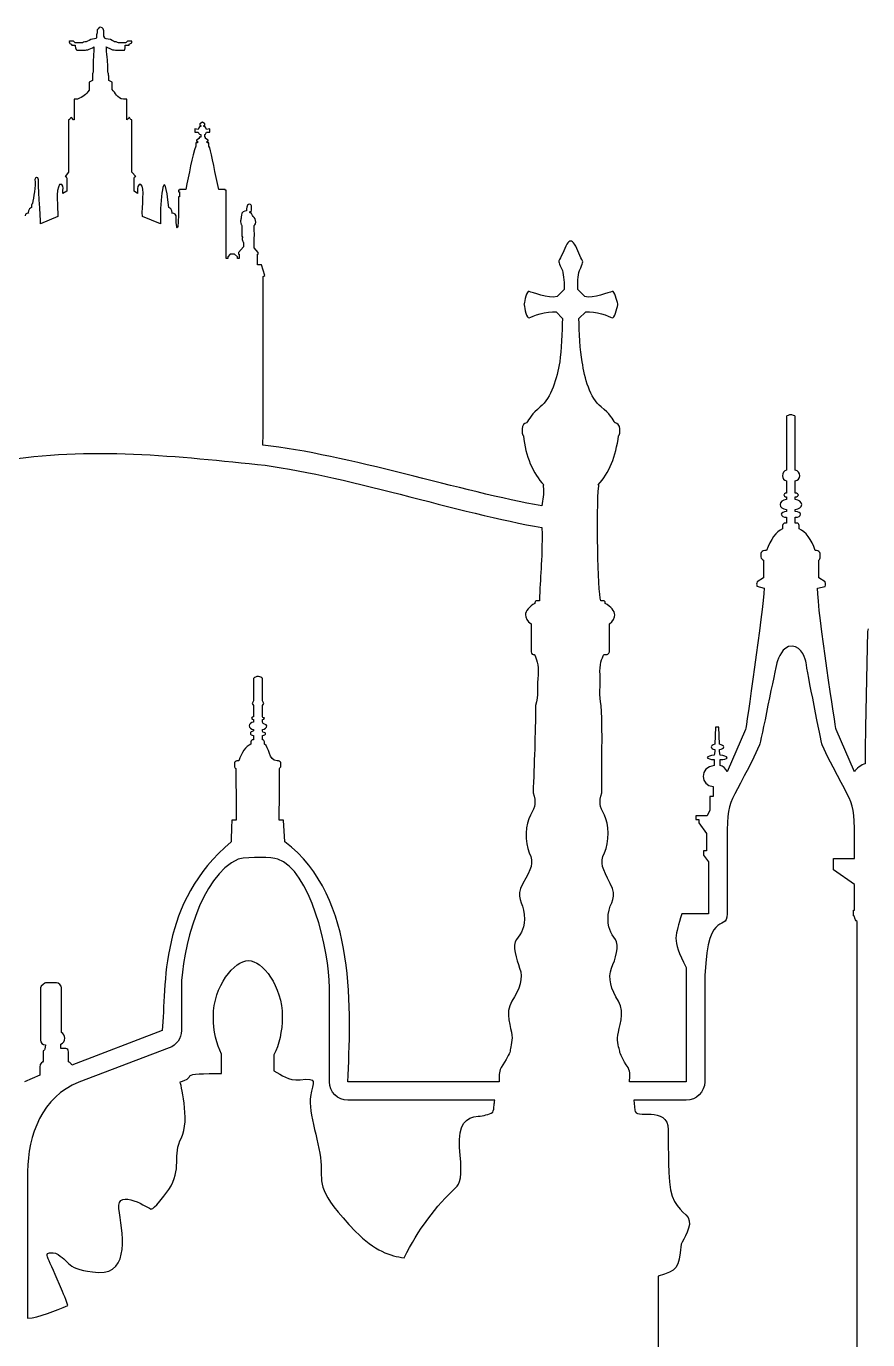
# Model space of a CAD drawing. Extents: x -1462 to 1445, y -1837 to 1335.
# Drawn here: x -108.8 to 67.3, y -1663 to -1387.9 of the extents above; entities that cross this region are included whole.
import ezdxf

# ---------------------------------------------------------------- set-up
doc = ezdxf.new("R2010")
doc.units = 0
doc.layers.add('Calque_1', color=7, linetype='CONTINUOUS')

msp = doc.modelspace()

# ---------------------------------------------------------------- linework, layer by layer
at = {"layer": 'Calque_1', "color": 1}
for p, q in [((-99.40581, -1390.983864), (-99.749316, -1390.983864)), ((-98.8904, -1390.983864), (-99.40581, -1390.983864)), ((-99.062163, -1391.842845), (-98.546752, -1391.842845)), ((-98.031494, -1391.327391), (-98.374858, -1391.327391)), ((-97.000541, -1391.327391), (-98.031494, -1391.327391)), ((-94.080014, -1389.953064), (-94.080014, -1390.296591)), ((-92.533945, -1389.953064), (-92.533945, -1389.2659)), ((-92.362192, -1390.296591), (-92.533945, -1389.953064)), ((-88.410854, -1391.327391), (-89.441665, -1391.327391)), ((-88.067207, -1391.327391), (-88.410854, -1391.327391)), ((-88.067207, -1391.842845), (-87.551807, -1391.842845)), ((-87.03668, -1390.983864), (-87.551807, -1390.983864)), ((-86.692891, -1390.983864), (-87.03668, -1390.983864)), ((-86.692891, -1391.155682), (-86.692891, -1390.983864)), ((-98.203247, -1392.873645), (-96.657178, -1392.873645)), ((-92.018687, -1392.186373), (-90.987734, -1392.701718)), ((-89.785171, -1392.873645), (-88.239102, -1392.873645)), ((-94.76732, -1395.794118), (-94.76732, -1397.512082)), ((-91.675029, -1397.512082), (-91.675029, -1395.794118)), ((-94.939072, -1399.229936), (-95.626367, -1399.573463)), ((-95.626367, -1399.573463), (-95.626367, -1401.291536)), ((-94.939072, -1398.371063), (-94.939072, -1399.229936)), ((-91.503134, -1399.229936), (-91.503134, -1398.371063)), ((-90.816123, -1399.573463), (-91.503134, -1399.229936)), ((-90.816123, -1401.119718), (-90.816123, -1399.573463)), ((-98.031494, -1403.181318), (-98.718647, -1403.181318)), ((-98.718647, -1403.181318), (-98.718647, -1407.476118)), ((-87.723702, -1403.181318), (-88.410854, -1403.181318)), ((-87.723702, -1407.476118), (-87.723702, -1403.181318)), ((-99.92121, -1407.476118), (-99.92121, -1407.647827)), ((-99.92121, -1407.647827), (-99.92121, -1418.470954)), ((-98.8904, -1407.476118), (-99.321167, -1406.978227)), ((-98.718647, -1407.476118), (-98.8904, -1407.476118)), ((-87.723702, -1407.476118), (-87.723702, -1407.476118)), ((-86.692891, -1407.647827), (-86.692891, -1407.476118)), ((-86.692891, -1407.476118), (-86.692891, -1407.476118)), ((-86.692891, -1418.470954), (-86.692891, -1407.647827)), ((-86.692891, -1407.647827), (-86.692891, -1407.647827)), ((-71.918502, -1407.991572), (-72.434044, -1408.335209)), ((-72.434044, -1408.335209), (-72.434044, -1408.678845)), ((-71.403102, -1408.335209), (-71.918502, -1407.991572)), ((-71.918502, -1407.991572), (-71.918502, -1407.991572)), ((-71.403102, -1408.678845), (-71.403102, -1408.335209)), ((-72.777418, -1409.537609), (-73.464571, -1409.366009)), ((-73.464571, -1409.366009), (-73.464571, -1410.053172)), ((-73.464571, -1410.053172), (-72.777418, -1410.053172)), ((-72.262007, -1411.083863), (-72.605654, -1411.083863)), ((-72.605654, -1411.083863), (-72.605654, -1411.4275)), ((-72.434044, -1408.678845), (-72.262007, -1408.678845)), ((-72.262007, -1408.678845), (-72.262007, -1408.850554)), ((-72.262007, -1410.568409), (-72.262007, -1411.083863)), ((-71.574854, -1408.850554), (-71.574854, -1408.678845)), ((-71.574854, -1408.678845), (-71.403102, -1408.678845)), ((-71.403102, -1411.083863), (-71.403102, -1410.568409)), ((-71.23148, -1411.083863), (-71.403102, -1411.083863)), ((-71.23148, -1411.4275), (-71.23148, -1411.083863)), ((-70.372291, -1409.366009), (-71.059585, -1409.537609)), ((-71.059585, -1410.053172), (-70.372291, -1410.053172)), ((-70.372291, -1410.053172), (-70.372291, -1409.366009)), ((-72.949454, -1412.286372), (-73.29296, -1412.286372)), ((-73.29296, -1412.286372), (-73.29296, -1412.973645)), ((-72.605654, -1411.4275), (-73.121065, -1411.770918)), ((-73.121065, -1411.770918), (-73.121065, -1411.942845)), ((-73.121065, -1411.942845), (-72.949454, -1411.942845)), ((-72.949454, -1411.942845), (-72.949454, -1412.286372)), ((-70.715796, -1411.770918), (-71.23148, -1411.4275)), ((-70.887691, -1412.286372), (-70.887691, -1411.942845)), ((-70.887691, -1411.942845), (-70.715796, -1411.942845)), ((-70.544185, -1412.286372), (-70.887691, -1412.286372)), ((-70.715796, -1411.942845), (-70.715796, -1411.770918)), ((-70.544185, -1412.973645), (-70.544185, -1412.286372)), ((-70.372291, -1413.317172), (-70.544185, -1412.973645)), ((-99.92121, -1418.470954), (-100.608232, -1419.329936)), ((-100.608232, -1419.329936), (-100.608232, -1419.329936)), ((-85.834116, -1419.329936), (-86.692891, -1418.470954)), ((-85.834116, -1419.329936), (-85.834116, -1419.329936)), ((-101.295527, -1421.048118), (-101.811069, -1421.048118)), ((-100.264716, -1419.673681), (-100.264716, -1422.422445)), ((-86.177491, -1422.422445), (-86.177491, -1419.673681)), ((-84.803174, -1421.048118), (-85.146822, -1421.048118)), ((-75.354287, -1422.07859), (-76.728887, -1422.07859)), ((-76.728887, -1422.07859), (-76.728887, -1422.250518)), ((-67.108116, -1422.07859), (-68.482574, -1422.07859)), ((-67.108116, -1422.250518), (-67.108116, -1422.07859)), ((-100.264716, -1422.422445), (-101.123916, -1422.93779)), ((-85.490327, -1422.93779), (-86.177491, -1422.422445)), ((-76.728887, -1422.250518), (-76.900498, -1422.250518)), ((-76.900498, -1422.250518), (-76.900498, -1422.250518)), ((-76.900498, -1422.250518), (-76.900498, -1422.250518)), ((-76.900498, -1422.250518), (-76.900498, -1422.594045)), ((-76.900498, -1422.594045), (-76.900498, -1422.594045)), ((-76.900498, -1422.594045), (-76.728887, -1422.594045)), ((-76.728887, -1423.624845), (-76.900498, -1423.624845)), ((-76.728887, -1422.594045), (-76.728887, -1423.624845)), ((-66.936505, -1422.250518), (-67.108116, -1422.250518)), ((-66.936505, -1422.594045), (-66.936505, -1422.250518)), ((-66.936505, -1422.250518), (-66.936505, -1422.250518)), ((-66.936505, -1422.250518), (-66.936505, -1422.250518)), ((-66.936505, -1423.624845), (-66.936505, -1422.594045)), ((-66.936505, -1422.594045), (-66.936505, -1422.594045)), ((-66.936505, -1422.594045), (-66.936505, -1422.594045)), ((-66.936505, -1436.509463), (-66.936505, -1423.624845)), ((-66.936505, -1423.624845), (-66.936505, -1423.624845)), ((-80.680083, -1427.576336), (-80.680083, -1429.294081)), ((-62.64152, -1426.030081), (-62.64152, -1426.373499)), ((-62.64152, -1426.373499), (-62.64152, -1426.545318)), ((-61.954498, -1425.17099), (-61.954498, -1425.17099)), ((-61.954498, -1426.888954), (-61.954498, -1426.717136)), ((-61.954498, -1426.717136), (-61.782604, -1426.888954)), ((-61.610709, -1426.373499), (-61.610709, -1425.686445)), ((-102.154443, -1427.747827), (-105.762123, -1429.294081)), ((-80.680083, -1429.294081), (-84.459385, -1427.747827)), ((-63.67232, -1429.637608), (-63.67232, -1430.668408)), ((-61.095309, -1430.496699), (-61.095309, -1429.637608)), ((-63.67232, -1430.668408), (-63.67232, -1431.871027)), ((-63.67232, -1431.871027), (-63.500425, -1432.042736)), ((-61.095309, -1434.276045), (-61.095309, -1432.214663)), ((-66.077447, -1435.650481), (-66.592847, -1436.165827)), ((-65.218531, -1435.650481), (-66.077447, -1435.650481)), ((-64.531378, -1436.165827), (-65.218531, -1435.650481)), ((-63.328673, -1434.104336), (-64.359484, -1435.306954)), ((-64.359484, -1435.306954), (-64.359484, -1435.650481)), ((-64.359484, -1435.650481), (-64.187589, -1435.650481)), ((-64.187589, -1435.650481), (-64.187589, -1436.509463)), ((-63.328673, -1433.245463), (-63.328673, -1434.104336)), ((-60.236535, -1435.306954), (-61.095309, -1434.276045)), ((-60.408145, -1437.88379), (-60.408145, -1435.650481)), ((-60.408145, -1435.650481), (-60.236535, -1435.650481)), ((-60.236535, -1435.650481), (-60.236535, -1435.306954)), ((-66.592847, -1436.509463), (-66.936505, -1436.509463)), ((-66.592847, -1436.165827), (-66.592847, -1436.509463)), ((-64.531378, -1436.509463), (-64.531378, -1436.165827)), ((-64.187589, -1436.509463), (-64.531378, -1436.509463)), ((-59.549371, -1437.88379), (-60.408145, -1437.88379)), ((-58.862076, -1440.117208), (-59.549371, -1437.88379)), ((-59.205724, -1440.288808), (-58.862076, -1440.117208)), ((-59.205724, -1441.148008), (-59.205724, -1440.288808)), ((-59.205724, -1473.273535), (-59.205724, -1441.148008)), ((-59.205724, -1441.148008), (-59.205724, -1441.148008)), ((3.842014, -1443.053172), (2.372777, -1444.522299)), ((8.115868, -1444.522299), (6.64685, -1443.053172)), ((15.060923, -1446.125063), (15.060923, -1445.991536)), ((15.060923, -1446.258481), (15.060923, -1446.125063)), ((2.105723, -1447.727717), (3.441323, -1449.063208)), ((6.913795, -1449.063208), (8.383032, -1447.727717)), ((-4.03795, -1470.966917), (-4.03795, -1470.966917)), ((-4.03795, -1470.966917), (-4.03795, -1470.966917)), ((14.526704, -1470.966917), (14.393177, -1470.966917)), ((50.330733, -1469.631317), (50.330733, -1480.850226)), ((51.206308, -1469.24339), (51.206308, -1469.24339)), ((52.190231, -1480.850226), (52.190231, -1469.631317)), ((-59.233215, -1475.621717), (-59.205724, -1473.273535)), ((-4.972968, -1472.16899), (-4.972968, -1472.836735)), ((15.461614, -1472.836735), (15.461614, -1472.16899)), ((-0.565477, -1484.189171), (-0.565477, -1484.189171)), ((11.054232, -1484.189171), (11.054232, -1484.189171)), ((50.330733, -1483.120735), (50.330733, -1485.658408)), ((52.190231, -1485.658408), (52.190231, -1483.120735)), ((50.330733, -1486.45979), (50.330733, -1486.993899)), ((52.190231, -1486.993899), (52.190231, -1486.45979)), ((50.330733, -1489.13088), (50.330733, -1489.531571)), ((50.330733, -1490.733644), (50.330733, -1491.935717)), ((52.190231, -1489.531571), (52.190231, -1489.13088)), ((52.190231, -1491.935717), (52.190231, -1490.733644)), ((-0.832532, -1492.870299), (-0.832532, -1492.870299)), ((49.529351, -1492.469935), (49.529351, -1493.13768)), ((50.330733, -1491.935717), (50.06346, -1491.935717)), ((52.591031, -1491.935717), (52.190231, -1491.935717)), ((52.591031, -1491.935717), (52.591031, -1491.935717)), ((52.991831, -1493.13768), (52.991831, -1492.469935)), ((44.988333, -1498.346444), (44.988333, -1499.014189)), ((46.190406, -1497.678699), (45.789824, -1497.678699)), ((56.59794, -1497.678699), (56.330777, -1497.678699)), ((56.59794, -1497.678699), (56.59794, -1497.678699)), ((57.399104, -1499.014189), (57.399104, -1498.346444)), ((45.522551, -1499.682044), (45.522551, -1503.42168)), ((57.132158, -1503.42168), (57.132158, -1499.682044)), ((45.522551, -1503.42168), (44.18706, -1504.223062)), ((58.467649, -1504.223062), (57.132158, -1503.42168)), ((44.129144, -1505.157862), (45.656188, -1505.558662)), ((56.864886, -1505.558662), (58.430449, -1505.196153)), ((-2.301659, -1508.630226), (-2.301659, -1508.763753)), ((-1.366859, -1508.229644), (-1.900968, -1508.229644)), ((11.989032, -1508.229862), (11.454923, -1508.229862)), ((12.389832, -1508.763971), (12.389832, -1508.630444)), ((-3.103041, -1513.037826), (-3.103041, -1518.647171)), ((13.324741, -1518.647389), (13.324741, -1513.037935)), ((67.282631, -1514.640589), (66.881831, -1534.674371)), ((67.416158, -1514.10648), (67.282631, -1514.640589)), ((-2.702459, -1519.448553), (-2.435295, -1519.448553)), ((12.122668, -1519.448771), (12.790523, -1519.448771)), ((-61.201149, -1524.52368), (-61.201149, -1529.198334)), ((-59.341651, -1529.198334), (-59.341651, -1524.52368)), ((-61.201149, -1530.133244), (-61.201149, -1532.53728)), ((-59.341651, -1532.53728), (-59.341651, -1530.133244)), ((-61.201149, -1533.071498), (-61.201149, -1533.605716)), ((-59.341651, -1533.605716), (-59.341651, -1533.071498)), ((35.505715, -1534.674371), (35.37197, -1538.28048)), ((36.173461, -1534.674371), (35.505715, -1534.674371)), ((36.306988, -1538.28048), (36.173461, -1534.674371)), ((-61.201149, -1537.345462), (-61.334785, -1537.345462)), ((-61.201149, -1535.20848), (-61.201149, -1535.475534)), ((-61.201149, -1536.410443), (-61.201149, -1537.345462)), ((-59.341651, -1535.475534), (-59.341651, -1535.20848)), ((-59.341651, -1537.345462), (-59.341651, -1536.410443)), ((-59.208015, -1537.345462), (-59.341651, -1537.345462)), ((-59.208015, -1537.345462), (-59.208015, -1537.345462)), ((41.783024, -1535.208698), (37.909751, -1544.023462)), ((64.61154, -1544.023462), (60.738049, -1535.208698)), ((-61.735476, -1537.746153), (-61.735476, -1538.280262)), ((-58.94096, -1538.280262), (-58.94096, -1537.746153)), ((35.37197, -1539.749607), (35.238551, -1540.550989)), ((35.37197, -1539.348916), (35.37197, -1539.749607)), ((36.306988, -1539.749607), (36.306988, -1539.348916)), ((36.440515, -1540.550989), (36.306988, -1539.749607)), ((-65.208058, -1542.287062), (-65.208058, -1542.82128)), ((-64.273149, -1541.752843), (-64.67384, -1541.752843)), ((-56.002706, -1541.752843), (-56.26976, -1541.752843)), ((-56.002706, -1541.752843), (-56.002706, -1541.752843)), ((-55.468378, -1542.82128), (-55.468378, -1542.287062)), ((35.238551, -1541.485789), (35.238551, -1542.687862)), ((36.440515, -1542.687862), (36.440515, -1541.485789)), ((34.971279, -1547.095352), (34.971279, -1549.232334)), ((34.971279, -1549.232334), (34.303642, -1549.232334)), ((34.303642, -1549.232334), (34.303642, -1552.037061)), ((-64.807367, -1554.173825), (-65.742276, -1554.173825)), ((-54.934269, -1554.173825), (-55.869069, -1554.173825)), ((-54.666996, -1558.714734), (-54.934269, -1554.173825)), ((33.769315, -1553.239134), (31.365279, -1553.239134)), ((31.365279, -1553.239134), (31.365279, -1554.040407)), ((31.365279, -1554.040407), (32.033024, -1554.040407)), ((32.033024, -1554.040407), (32.033024, -1554.708261)), ((34.303642, -1552.037061), (33.769315, -1553.239134)), ((32.033024, -1554.708261), (33.635897, -1556.97877)), ((33.635897, -1556.97877), (33.635897, -1560.58488)), ((33.635897, -1560.58488), (32.968042, -1560.58488)), ((32.968042, -1560.58488), (32.968042, -1561.51968)), ((32.968042, -1561.51968), (34.036479, -1562.855389)), ((60.20394, -1562.988589), (60.20394, -1562.187207)), ((60.20394, -1562.187207), (64.61154, -1562.187207)), ((34.036479, -1562.855389), (34.036479, -1573.807025)), ((37.909751, -1562.85517), (37.909751, -1573.806916)), ((60.20394, -1563.78997), (60.20394, -1562.988589)), ((60.20394, -1564.591461), (60.20394, -1563.78997)), ((64.61154, -1567.663134), (60.20394, -1564.591461)), ((64.61154, -1573.005643), (64.61154, -1567.663134)), ((64.344267, -1574.207607), (64.344267, -1573.005643)), ((64.344267, -1573.005643), (64.61154, -1573.005643)), ((34.036479, -1573.807025), (28.427133, -1573.807025)), ((64.61154, -1574.341134), (64.344267, -1574.207607)), ((65.145649, -1772.675713), (65.145649, -1575.40957)), ((-62.269913, -1583.556916), (-62.269913, -1583.556916)), ((29.361933, -1585.026043), (29.361933, -1608.932988)), ((-105.799956, -1589.299679), (-105.799956, -1600.251534)), ((-102.471112, -1588.231243), (-104.731301, -1588.231243)), ((-104.731301, -1588.231243), (-104.731301, -1588.231243)), ((-101.402458, -1598.64877), (-101.402458, -1589.299679)), ((-76.293549, -1589.299897), (-76.293549, -1598.248297)), ((-45.307804, -1608.932988), (-45.307804, -1589.299897)), ((33.235206, -1589.833897), (33.235206, -1608.93277)), ((-80.300349, -1598.248079), (-99.265585, -1605.460297)), ((-105.265738, -1602.655461), (-105.265738, -1604.659024)), ((-104.731301, -1601.186443), (-104.864938, -1602.121352)), ((-104.731301, -1601.186443), (-104.731301, -1601.186443)), ((-101.536094, -1601.987824), (-101.536094, -1601.052915)), ((-100.467658, -1601.987824), (-101.536094, -1601.987824)), ((-100.467658, -1601.987824), (-100.467658, -1601.987824)), ((-99.93344, -1604.792552), (-99.93344, -1602.655461)), ((-78.831222, -1601.854406), (-97.796567, -1609.066624)), ((-67.879367, -1607.196806), (-67.879367, -1603.190006)), ((-56.927513, -1603.323534), (-56.927513, -1606.662479)), ((-105.933374, -1605.860988), (-105.933374, -1607.597279)), ((-105.933374, -1607.597279), (-109.14417, -1608.93277)), ((-76.560713, -1608.932988), (-76.560713, -1608.932988)), ((-69.08144, -1607.196806), (-67.879367, -1607.196806)), ((-9.781041, -1608.93277), (-41.434531, -1608.93277)), ((29.361933, -1608.932988), (17.464959, -1608.932988)), ((-10.716059, -1612.806152), (-41.43464, -1612.806152)), ((-10.716059, -1612.806152), (-10.716059, -1612.806152)), ((29.361933, -1612.805933), (18.399977, -1612.805933)), ((18.399977, -1612.805933), (18.629832, -1614.870479)), ((-108.481367, -1627.764915), (-108.481367, -1658.483387)), ((23.475213, -1649.668187), (23.475213, -1739.419568))]:
    msp.add_line(p, q, dxfattribs=at)
for points in [[(-93.736509, -1388.406918), (-94.080014, -1388.750554), (-93.90812, -1388.922264), (-93.90812, -1389.2659)], [(-92.705698, -1388.406918), (-92.877592, -1388.063391), (-93.564756, -1387.891464), (-93.736509, -1388.406918)], [(-92.533945, -1389.2659), (-92.533945, -1388.922264), (-92.533945, -1388.750554), (-92.705698, -1388.406918)], [(-99.749316, -1390.983864), (-99.92121, -1390.983864), (-99.92121, -1391.155682), (-99.749316, -1391.155682)], [(-99.749316, -1391.155682), (-99.749316, -1391.155682), (-99.92121, -1391.155682), (-99.749316, -1391.327391)], [(-99.749316, -1391.327391), (-99.749316, -1391.499318), (-99.577563, -1391.499318), (-99.40581, -1391.670918)], [(-99.40581, -1391.670918), (-99.234058, -1391.842845), (-99.234058, -1391.842845), (-99.062163, -1391.842845)], [(-98.374858, -1391.327391), (-98.546752, -1391.499318), (-98.718647, -1391.155682), (-98.8904, -1390.983864)], [(-98.546752, -1391.842845), (-98.546752, -1392.014554), (-98.374858, -1392.873645), (-98.203247, -1392.873645)], [(-96.485283, -1391.155682), (-96.828789, -1391.155682), (-96.828789, -1391.327391), (-97.000541, -1391.327391)], [(-95.282578, -1390.640227), (-95.797978, -1390.983864), (-96.141636, -1391.155682), (-96.485283, -1391.155682)], [(-94.080014, -1390.296591), (-94.080014, -1390.640227), (-94.76732, -1390.468409), (-95.282578, -1390.640227)], [(-93.90812, -1389.2659), (-94.080014, -1389.609645), (-94.080014, -1389.781245), (-94.080014, -1389.953064)], [(-91.159487, -1390.640227), (-91.846792, -1390.468409), (-92.362192, -1390.640227), (-92.362192, -1390.296591)], [(-90.12896, -1391.155682), (-90.300581, -1391.155682), (-90.644087, -1390.983864), (-91.159487, -1390.640227)], [(-89.441665, -1391.327391), (-89.785171, -1391.327391), (-89.785171, -1391.155682), (-90.12896, -1391.155682)], [(-88.239102, -1392.873645), (-88.067207, -1392.873645), (-88.067207, -1392.014554), (-88.067207, -1391.842845)], [(-87.551807, -1390.983864), (-87.723702, -1391.155682), (-88.067207, -1391.499318), (-88.067207, -1391.327391)], [(-87.551807, -1391.842845), (-87.208291, -1391.842845), (-87.208291, -1391.842845), (-87.208291, -1391.670918)], [(-87.208291, -1391.670918), (-87.03668, -1391.499318), (-86.864643, -1391.499318), (-86.692891, -1391.327391)], [(-86.692891, -1391.327391), (-86.52128, -1391.155682), (-86.864643, -1391.155682), (-86.692891, -1391.155682)], [(-96.657178, -1392.873645), (-96.31353, -1392.873645), (-95.969872, -1392.873645), (-95.626367, -1392.701718)], [(-95.626367, -1392.701718), (-95.111109, -1392.530118), (-94.595556, -1392.186373), (-94.595556, -1392.186373)], [(-94.595556, -1392.186373), (-94.595556, -1392.186373), (-94.76732, -1395.106845), (-94.76732, -1395.794118)], [(-91.675029, -1395.794118), (-91.846792, -1395.106845), (-92.018687, -1392.186373), (-92.018687, -1392.186373)], [(-90.987734, -1392.701718), (-90.644043, -1392.873536), (-90.12896, -1392.873645), (-89.785171, -1392.873645)], [(-94.76732, -1397.512082), (-94.939072, -1397.684009), (-94.939072, -1398.027427), (-94.939072, -1398.371063)], [(-91.503134, -1398.371063), (-91.503134, -1398.027427), (-91.675029, -1397.684009), (-91.675029, -1397.512082)], [(-95.626367, -1401.291536), (-96.256138, -1402.312954), (-96.860218, -1402.595718), (-98.031494, -1403.181318)], [(-88.410854, -1403.181318), (-89.822818, -1402.954518), (-90.096658, -1401.852809), (-90.816123, -1401.119718)], [(-99.321167, -1406.978227), (-99.603101, -1407.263718), (-99.65601, -1407.371827), (-99.92121, -1407.476118)], [(-87.208291, -1406.960882), (-87.415083, -1407.270372), (-87.449087, -1407.338881), (-87.723702, -1407.476118)], [(-86.692891, -1407.476118), (-87.0026, -1407.374009), (-87.071043, -1407.235572), (-87.208291, -1406.960882)], [(-72.262007, -1408.850554), (-72.605654, -1409.022154), (-72.777418, -1409.194081), (-72.777418, -1409.537609)], [(-72.777418, -1410.053172), (-72.777418, -1410.224881), (-72.605654, -1410.568409), (-72.262007, -1410.568409)], [(-71.059585, -1409.537609), (-71.059585, -1409.194081), (-71.23148, -1409.022154), (-71.574854, -1408.850554)], [(-71.403102, -1410.568409), (-71.23148, -1410.568409), (-71.059585, -1410.224881), (-71.059585, -1410.053172)], [(-73.29296, -1412.973645), (-73.95068, -1414.923754), (-74.802374, -1419.003318), (-75.354287, -1422.07859)], [(-68.482574, -1422.07859), (-69.195811, -1418.916154), (-69.954156, -1414.723027), (-70.372291, -1413.317172)], [(-78.96212, -1425.858154), (-79.909203, -1416.087318), (-80.678611, -1423.837681), (-80.680083, -1427.576336)], [(-106.239418, -1420.029536), (-106.287505, -1419.290227), (-106.998309, -1419.450372), (-106.964829, -1420.016881)], [(-100.608232, -1419.329936), (-100.366454, -1419.333209), (-100.375225, -1419.452772), (-100.264716, -1419.673681)], [(-86.177491, -1419.673681), (-86.113247, -1419.367463), (-86.008803, -1419.421027), (-85.834116, -1419.329936)], [(-106.964829, -1420.016881), (-106.768421, -1421.330881), (-107.265003, -1423.845427), (-107.480229, -1424.998845)], [(-105.762123, -1429.294081), (-105.801167, -1428.178299), (-106.300236, -1420.090409), (-106.239418, -1420.029536)], [(-101.811069, -1421.048118), (-102.622901, -1422.166409), (-102.154443, -1425.896881), (-102.154443, -1427.747827)], [(-101.123916, -1422.93779), (-101.105556, -1422.035172), (-100.900912, -1421.442699), (-101.295527, -1421.048118)], [(-85.146822, -1421.048118), (-85.697294, -1421.536409), (-85.490327, -1422.091354), (-85.490327, -1422.93779)], [(-84.459385, -1427.747827), (-84.674065, -1425.65819), (-83.811472, -1421.543172), (-84.803174, -1421.048118)], [(-76.900498, -1423.624845), (-76.78484, -1430.572518), (-77.329345, -1432.048954), (-77.415909, -1427.576336)], [(-108.339145, -1427.060445), (-108.339145, -1427.060445), (-109.026439, -1427.060445), (-109.026439, -1427.576009)], [(-107.651981, -1425.857936), (-108.511039, -1426.029863), (-108.339145, -1427.060445), (-108.339145, -1427.060445)], [(-107.480229, -1424.998845), (-107.756174, -1425.207536), (-107.651981, -1425.540918), (-107.651981, -1425.857936)], [(-78.274814, -1427.060772), (-78.274814, -1427.060772), (-78.103062, -1426.030081), (-78.96212, -1425.858154)], [(-77.415909, -1427.576336), (-77.587803, -1427.060772), (-78.274814, -1427.060772), (-78.274814, -1427.060772)], [(-63.67232, -1427.060772), (-63.844356, -1427.576336), (-63.67232, -1428.091572), (-63.844356, -1428.263281)], [(-62.64152, -1426.545318), (-62.64152, -1426.545318), (-63.328673, -1426.545318), (-63.67232, -1427.060772)], [(-62.469767, -1425.342809), (-62.64152, -1425.686445), (-62.64152, -1425.858154), (-62.64152, -1426.030081)], [(-61.954498, -1425.17099), (-62.298004, -1425.17099), (-62.298004, -1425.17099), (-62.469767, -1425.342809)], [(-61.610709, -1425.686445), (-61.610709, -1425.514518), (-61.782604, -1425.17099), (-61.954498, -1425.17099)], [(-61.782604, -1427.060772), (-61.954498, -1427.060772), (-61.954498, -1426.888954), (-61.954498, -1426.888954)], [(-61.782604, -1426.888954), (-61.782604, -1426.888954), (-61.610709, -1426.545318), (-61.610709, -1426.373499)], [(-61.267062, -1427.747827), (-61.439098, -1427.404409), (-61.610709, -1427.060772), (-61.782604, -1427.060772)], [(-63.844356, -1428.263281), (-63.844356, -1428.435099), (-64.015695, -1428.778736), (-63.844356, -1429.122263)], [(-63.844356, -1429.122263), (-63.67232, -1429.294081), (-63.844356, -1429.465899), (-63.67232, -1429.637608)], [(-60.751935, -1428.950663), (-60.751935, -1428.435099), (-60.923556, -1427.919645), (-61.267062, -1427.747827)], [(-61.095309, -1429.637608), (-61.095309, -1429.637608), (-60.751935, -1429.465899), (-60.751935, -1428.950663)], [(-63.500425, -1432.042736), (-63.500425, -1432.042736), (-63.67232, -1432.55819), (-63.500425, -1432.730008)], [(-63.500425, -1432.730008), (-63.500425, -1433.073536), (-63.328673, -1432.901718), (-63.328673, -1433.245463)], [(-61.095309, -1432.214663), (-60.923556, -1431.52739), (-61.095309, -1430.840336), (-61.095309, -1430.496699)], [(4.776923, -1433.036227), (4.242705, -1433.436918), (3.708377, -1435.173318), (3.040741, -1436.375281)], [(5.177614, -1432.902699), (5.044086, -1432.902699), (4.91045, -1432.902699), (4.776923, -1433.036227)], [(5.578305, -1433.036227), (5.444777, -1432.902699), (5.311141, -1432.902699), (5.177614, -1432.902699)], [(7.314595, -1436.375281), (6.780377, -1435.173318), (6.112414, -1433.436918), (5.578305, -1433.036227)], [(3.040741, -1436.375281), (2.372777, -1437.443717), (2.773468, -1437.31019), (3.441323, -1439.046372)], [(7.047323, -1439.046372), (7.715286, -1437.31019), (7.982341, -1437.443717), (7.314595, -1436.375281)], [(3.441323, -1439.046372), (3.708377, -1440.114917), (3.842014, -1441.851099), (3.842014, -1443.053172)], [(6.64685, -1443.053172), (6.64685, -1441.851099), (6.64685, -1440.114917), (7.047323, -1439.046372)], [(-3.503732, -1443.453863), (-4.03795, -1443.186808), (-4.43875, -1445.457208), (-4.572168, -1445.991536)], [(2.372777, -1444.522299), (0.503068, -1444.923099), (-2.969514, -1443.58739), (-3.503732, -1443.453863)], [(13.858959, -1443.453863), (13.324741, -1443.58739), (9.85205, -1444.923099), (8.115868, -1444.522299)], [(15.060923, -1445.991536), (14.793868, -1445.457208), (14.393177, -1443.186808), (13.858959, -1443.453863)], [(-4.572168, -1445.991536), (-4.572168, -1446.125063), (-4.705804, -1446.125063), (-4.572168, -1446.125063)], [(-4.572168, -1446.125063), (-4.705804, -1446.258481), (-4.572168, -1446.258481), (-4.572168, -1446.258481)], [(-4.572168, -1446.258481), (-4.43875, -1446.926336), (-4.03795, -1449.196845), (-3.503732, -1448.92979)], [(13.858959, -1448.92979), (14.393177, -1449.196845), (14.793868, -1446.926336), (15.060923, -1446.258481)], [(-3.503732, -1448.92979), (-2.969514, -1448.662517), (0.235905, -1447.460554), (2.105723, -1447.727717)], [(3.441323, -1449.063208), (3.441323, -1451.868045), (3.174159, -1455.874845), (2.907105, -1458.145244)], [(7.58165, -1458.145244), (7.180959, -1455.874845), (6.913795, -1451.868045), (6.913795, -1449.063208)], [(8.383032, -1447.727717), (10.252741, -1447.460554), (13.324741, -1448.662517), (13.858959, -1448.92979)], [(2.907105, -1458.145244), (2.23925, -1461.617826), (1.170923, -1465.758044), (-1.233223, -1467.627972)], [(11.58845, -1467.627972), (9.184414, -1465.758044), (8.115868, -1461.617826), (7.58165, -1458.145244)], [(-1.233223, -1467.627972), (-2.835986, -1468.963572), (-3.637259, -1470.299172), (-4.03795, -1470.966917)], [(14.393177, -1470.966917), (14.126014, -1470.299172), (13.324741, -1468.963572), (11.58845, -1467.627972)], [(-4.03795, -1470.966917), (-4.572168, -1470.966917), (-4.972968, -1471.501244), (-4.972968, -1472.16899)], [(15.461614, -1472.16899), (15.461614, -1471.501244), (14.927395, -1470.966917), (14.526704, -1470.966917)], [(51.206308, -1469.24339), (51.07278, -1469.24339), (50.330733, -1469.497681), (50.330733, -1469.631317)], [(52.190231, -1469.631317), (52.190231, -1469.497681), (51.47358, -1469.24339), (51.206308, -1469.24339)], [(-4.972968, -1472.836735), (-4.972968, -1473.237426), (-4.839441, -1473.504481), (-4.705804, -1473.638117)], [(-4.705804, -1473.638117), (-4.305113, -1477.912081), (-2.702459, -1481.651608), (-0.431841, -1483.922226)], [(10.920595, -1483.922226), (13.190995, -1481.518081), (14.660232, -1477.912081), (15.194668, -1473.638117)], [(15.194668, -1473.638117), (15.328195, -1473.504481), (15.461614, -1473.237426), (15.461614, -1472.836735)], [(-115.693476, -1479.247244), (-97.66293, -1475.774772), (-78.563949, -1477.778226), (-60.399985, -1479.647935)], [(-0.832532, -1488.329499), (-17.126786, -1485.524771), (-41.870415, -1477.491644), (-59.233215, -1475.621717)], [(-60.399985, -1479.647935), (-43.437986, -1481.517862), (-17.527368, -1490.06568), (-0.832532, -1492.870299)], [(50.330733, -1480.850226), (49.796515, -1480.983862), (49.529351, -1481.518081), (49.529351, -1482.052299)], [(49.529351, -1482.052299), (49.529351, -1482.586517), (49.796515, -1482.987208), (50.330733, -1483.120735)], [(53.125249, -1482.052299), (53.125249, -1481.518081), (52.724668, -1480.983862), (52.190231, -1480.850226)], [(52.190231, -1483.120735), (52.724668, -1482.987208), (53.125249, -1482.586517), (53.125249, -1482.052299)], [(-0.565477, -1484.189171), (-0.270343, -1485.944008), (-0.818514, -1487.014735), (-0.832532, -1488.329499)], [(-0.431841, -1483.922226), (-0.565477, -1484.055753), (-0.565477, -1484.055753), (-0.565477, -1484.189171)], [(11.454923, -1508.229862), (10.907581, -1506.252698), (10.520832, -1489.245862), (11.054232, -1484.189171)], [(11.054232, -1484.189171), (11.054232, -1484.055753), (11.054232, -1483.922226), (10.920595, -1483.922226)], [(50.330733, -1486.993899), (49.529351, -1487.127535), (48.995133, -1487.528335), (48.995133, -1488.062444)], [(48.995133, -1488.062444), (48.995133, -1488.596771), (49.529351, -1488.997353), (50.330733, -1489.13088)], [(50.330733, -1485.658408), (50.06346, -1485.658408), (49.796515, -1485.925462), (49.796515, -1486.059099)], [(49.796515, -1486.059099), (49.796515, -1486.192626), (50.06346, -1486.45979), (50.330733, -1486.45979)], [(52.858195, -1486.059099), (52.858195, -1485.925462), (52.591031, -1485.658408), (52.190231, -1485.658408)], [(52.190231, -1486.45979), (52.591031, -1486.45979), (52.858195, -1486.192626), (52.858195, -1486.059099)], [(53.52594, -1488.062444), (53.52594, -1487.528335), (52.991831, -1487.127535), (52.190231, -1486.993899)], [(52.190231, -1489.13088), (52.991831, -1488.997353), (53.52594, -1488.596771), (53.52594, -1488.062444)], [(50.330733, -1489.531571), (49.796515, -1489.531571), (49.262188, -1489.798735), (49.262188, -1490.065899)], [(49.262188, -1490.065899), (49.262188, -1490.46648), (49.796515, -1490.733644), (50.330733, -1490.733644)], [(53.258886, -1490.065899), (53.258886, -1489.798735), (52.858195, -1489.531571), (52.190231, -1489.531571)], [(52.190231, -1490.733644), (52.858195, -1490.733644), (53.258886, -1490.46648), (53.258886, -1490.065899)], [(-0.832532, -1492.870299), (-0.729463, -1500.450044), (-1.241503, -1503.138044), (-1.366859, -1508.229644)], [(49.529351, -1493.13768), (48.19386, -1493.672008), (46.991788, -1495.408189), (46.190406, -1497.678699)], [(50.06346, -1491.935717), (49.796515, -1491.935717), (49.529351, -1492.202771), (49.529351, -1492.469935)], [(52.991831, -1492.469935), (52.991831, -1492.202771), (52.724668, -1491.935717), (52.591031, -1491.935717)], [(56.330777, -1497.678699), (55.662922, -1495.408189), (54.327322, -1493.672008), (52.991831, -1493.13768)], [(45.789824, -1497.678699), (45.389024, -1497.678699), (44.988333, -1497.945753), (44.988333, -1498.346444)], [(44.988333, -1499.014189), (44.988333, -1499.414989), (45.255497, -1499.548517), (45.522551, -1499.682044)], [(57.399104, -1498.346444), (57.399104, -1497.945753), (56.998522, -1497.678699), (56.59794, -1497.678699)], [(57.132158, -1499.682044), (57.265686, -1499.548517), (57.399104, -1499.281353), (57.399104, -1499.014189)], [(44.18706, -1504.223062), (44.04786, -1504.708517), (44.129144, -1504.809862), (44.129144, -1505.157862)], [(58.430449, -1505.196153), (58.566835, -1504.781171), (58.467649, -1504.885026), (58.467649, -1504.223062)], [(45.656188, -1505.558662), (45.545209, -1510.247607), (41.783024, -1535.208698), (41.783024, -1535.208698)], [(60.738049, -1535.208698), (60.738049, -1535.208698), (56.864449, -1510.737098), (56.864886, -1505.558662)], [(-2.301659, -1508.763753), (-3.503732, -1509.431607), (-4.305113, -1510.366517), (-4.305113, -1511.167898)], [(-1.900968, -1508.229644), (-2.168132, -1508.229644), (-2.301659, -1508.363171), (-2.301659, -1508.630226)], [(12.389832, -1508.630444), (12.389832, -1508.363389), (12.256195, -1508.229862), (11.989032, -1508.229862)], [(14.393177, -1511.168117), (14.393177, -1510.366735), (13.591904, -1509.431826), (12.389832, -1508.763971)], [(-4.305113, -1511.167898), (-4.305113, -1511.702117), (-3.904532, -1512.503389), (-3.103041, -1513.037826)], [(13.324741, -1513.037935), (13.992595, -1512.503607), (14.393177, -1511.702335), (14.393177, -1511.168117)], [(51.527755, -1517.712262), (49.390664, -1517.712262), (48.728079, -1520.249935), (48.327279, -1521.184735)], [(54.460849, -1521.184735), (54.327322, -1520.650625), (53.664737, -1517.712262), (51.527755, -1517.712262)], [(-3.103041, -1518.647171), (-3.103041, -1519.047862), (-2.969404, -1519.448553), (-2.702459, -1519.448553)], [(-2.435295, -1519.448553), (-2.034604, -1520.249935), (-1.500386, -1521.585425), (-1.634023, -1523.722407)], [(11.321286, -1523.722625), (11.187759, -1521.585644), (11.721868, -1520.250153), (12.122668, -1519.448771)], [(12.790523, -1519.448771), (13.057577, -1519.448771), (13.324741, -1519.04808), (13.324741, -1518.647389)], [(48.327279, -1521.184735), (48.060333, -1522.253171), (44.854806, -1538.146734), (44.721279, -1538.413898)], [(57.800013, -1538.413898), (57.666377, -1537.879571), (54.594486, -1522.653971), (54.460849, -1521.184735)], [(-59.341651, -1524.52368), (-59.519611, -1524.009862), (-60.792647, -1523.880262), (-61.201149, -1524.52368)], [(-1.634023, -1523.722407), (-1.900968, -1525.85928), (-1.500386, -1528.263425), (-2.168132, -1530.133244)], [(11.58845, -1530.133462), (11.054232, -1528.263644), (11.454923, -1525.859498), (11.321286, -1523.722625)], [(-61.201149, -1529.198334), (-61.334785, -1529.331862), (-61.468422, -1529.465389), (-61.468422, -1529.732553)], [(-59.074378, -1529.732553), (-59.074378, -1529.465389), (-59.208015, -1529.331862), (-59.341651, -1529.198334)], [(-61.468422, -1529.732553), (-61.468422, -1529.86608), (-61.334785, -1529.999716), (-61.201149, -1530.133244)], [(-59.341651, -1530.133244), (-59.208015, -1529.999716), (-59.074378, -1529.86608), (-59.074378, -1529.732553)], [(-2.168132, -1530.133244), (-2.205768, -1536.05688), (-2.463004, -1542.45528), (-2.702459, -1548.430734)], [(11.721868, -1548.430952), (11.584512, -1542.840043), (11.908719, -1537.432625), (11.58845, -1530.133462)], [(-61.201149, -1533.605716), (-61.735476, -1533.739353), (-62.136276, -1534.006516), (-62.136276, -1534.407098)], [(-62.136276, -1534.407098), (-62.136276, -1534.807789), (-61.735476, -1535.074953), (-61.201149, -1535.20848)], [(-61.201149, -1532.53728), (-61.468422, -1532.53728), (-61.601949, -1532.670916), (-61.601949, -1532.804444)], [(-61.601949, -1532.804444), (-61.601949, -1532.937862), (-61.468422, -1533.071498), (-61.201149, -1533.071498)], [(-58.94096, -1532.804444), (-58.94096, -1532.670916), (-59.341651, -1532.804444), (-59.341651, -1532.53728)], [(-59.341651, -1533.071498), (-59.074378, -1533.071498), (-58.94096, -1532.937862), (-58.94096, -1532.804444)], [(-58.406633, -1534.407098), (-58.406633, -1534.006516), (-59.341651, -1534.156407), (-59.341651, -1533.605716)], [(-59.341651, -1535.20848), (-58.807433, -1535.074953), (-58.406633, -1534.807789), (-58.406633, -1534.407098)], [(66.881831, -1534.674371), (66.881831, -1534.674371), (66.801387, -1540.022443), (66.801387, -1542.381425)], [(-61.201149, -1535.475534), (-61.601949, -1535.609171), (-61.869113, -1535.742589), (-61.869113, -1536.009753)], [(-61.869113, -1536.009753), (-61.869113, -1536.143389), (-61.601949, -1536.410443), (-61.201149, -1536.410443)], [(-61.334785, -1537.345462), (-61.601949, -1537.345462), (-61.735476, -1537.47888), (-61.735476, -1537.746153)], [(-58.673796, -1536.009753), (-58.673796, -1535.742589), (-59.341651, -1535.897934), (-59.341651, -1535.475534)], [(-59.341651, -1536.410443), (-58.94096, -1536.410443), (-58.673796, -1536.143389), (-58.673796, -1536.009753)], [(-58.94096, -1537.746153), (-58.94096, -1537.47888), (-59.074378, -1537.345462), (-59.208015, -1537.345462)], [(-61.735476, -1538.280262), (-62.804022, -1538.680953), (-63.738931, -1540.016553), (-64.273149, -1541.752843)], [(-56.26976, -1541.752843), (-58.086342, -1541.752843), (-57.872415, -1538.680953), (-58.94096, -1538.280262)], [(35.37197, -1538.28048), (34.837861, -1538.414116), (34.570806, -1538.547643), (34.570806, -1538.814807)], [(34.570806, -1538.814807), (34.570806, -1539.081862), (34.837861, -1539.348916), (35.37197, -1539.348916)], [(37.242006, -1538.814807), (37.242006, -1538.547643), (36.841206, -1538.414116), (36.306988, -1538.28048)], [(36.306988, -1539.348916), (36.841206, -1539.348916), (37.242006, -1539.081862), (37.242006, -1538.814807)], [(44.721279, -1538.413898), (37.776115, -1553.372443), (37.909751, -1547.495934), (37.909751, -1562.85517)], [(64.61154, -1562.187207), (64.61154, -1547.629352), (64.744958, -1553.10528), (57.800013, -1538.413898)], [(-64.67384, -1541.752843), (-64.940895, -1541.752843), (-65.208058, -1542.019898), (-65.208058, -1542.287062)], [(-65.208058, -1542.82128), (-65.208058, -1543.088334), (-65.074531, -1543.221971), (-64.940895, -1543.355498)], [(-55.468378, -1542.287062), (-55.468378, -1542.019898), (-55.735433, -1541.752843), (-56.002706, -1541.752843)], [(-55.735433, -1543.355498), (-55.735433, -1543.166662), (-55.468378, -1543.088334), (-55.468378, -1542.82128)], [(35.238551, -1542.687862), (32.089195, -1543.005316), (32.355508, -1547.05608), (34.971279, -1547.095352)], [(35.238551, -1540.550989), (34.43717, -1540.684625), (33.769315, -1540.818152), (33.769315, -1541.085207)], [(33.769315, -1541.085207), (33.769315, -1541.218843), (34.43717, -1541.485789), (35.238551, -1541.485789)], [(37.909751, -1541.085207), (37.909751, -1540.818152), (37.242006, -1540.684625), (36.440515, -1540.550989)], [(36.440515, -1541.485789), (37.242006, -1541.485789), (37.909751, -1541.35248), (37.909751, -1541.085207)], [(37.909751, -1544.023462), (37.642588, -1543.355716), (37.10837, -1542.821498), (36.440515, -1542.687862)], [(66.801387, -1542.381425), (66.133315, -1542.515062), (64.878595, -1543.355716), (64.61154, -1544.023462)], [(-64.940895, -1543.355498), (-64.940895, -1543.355498), (-64.807367, -1548.829898), (-64.807367, -1554.173825)], [(-55.869069, -1554.173825), (-55.869069, -1554.173825), (-55.735433, -1547.873607), (-55.735433, -1543.355498)], [(-2.702459, -1548.430734), (-2.034604, -1550.434189), (-2.168132, -1551.235461), (-3.236677, -1553.10528)], [(12.256195, -1553.105498), (11.187759, -1551.23568), (11.054232, -1550.434407), (11.721868, -1548.430952)], [(-65.742276, -1554.173825), (-65.742276, -1554.173825), (-65.875913, -1557.190625), (-65.875913, -1558.714734)], [(-3.236677, -1553.10528), (-4.305113, -1554.84168), (-4.438641, -1558.84837), (-3.503732, -1560.985243)], [(12.256195, -1560.985461), (13.324741, -1558.848589), (13.190995, -1554.841898), (12.256195, -1553.105498)], [(-65.875913, -1558.714734), (-80.998291, -1571.283425), (-79.53416, -1588.777461), (-80.300349, -1598.248079)], [(-41.434531, -1608.93277), (-40.930586, -1594.579352), (-39.208509, -1570.329752), (-54.666996, -1558.714734)], [(-64.406895, -1562.321061), (-72.286749, -1565.660116), (-76.293549, -1581.420043), (-76.293549, -1589.299897)], [(-56.136233, -1562.321061), (-57.471942, -1561.92037), (-61.735585, -1561.786843), (-64.406895, -1562.321061)], [(-45.307804, -1589.299897), (-45.307804, -1581.286407), (-49.458233, -1564.458043), (-56.136233, -1562.321061)], [(-3.503732, -1560.985243), (-2.435295, -1563.122225), (-3.103041, -1564.324298), (-4.839332, -1567.396079)], [(13.458268, -1567.396298), (11.855614, -1564.324516), (11.187759, -1563.122443), (12.256195, -1560.985461)], [(-4.839332, -1567.396079), (-6.575623, -1570.46797), (-4.705804, -1571.135716), (-4.572168, -1573.940443)], [(13.057577, -1573.940661), (13.324741, -1571.135934), (15.194668, -1570.468188), (13.458268, -1567.396298)], [(37.909751, -1573.806916), (37.909751, -1578.08077), (33.235206, -1571.669934), (33.235206, -1589.833897)], [(-4.572168, -1573.940443), (-4.305113, -1576.74517), (-5.106495, -1577.813716), (-6.175041, -1579.149316)], [(14.526704, -1579.149534), (13.591904, -1577.813825), (12.790523, -1576.745388), (13.057577, -1573.940661)], [(28.427133, -1573.807025), (27.162072, -1578.496734), (26.153635, -1578.851388), (29.361933, -1585.026043)], [(65.145649, -1575.40957), (64.878595, -1575.276043), (64.61154, -1574.875352), (64.61154, -1574.341134)], [(-6.175041, -1579.149316), (-7.109841, -1580.351388), (-6.175041, -1583.289534), (-5.507077, -1585.159352)], [(13.725432, -1585.15957), (14.526704, -1583.289752), (15.461614, -1580.351497), (14.526704, -1579.149534)], [(-69.615767, -1595.309934), (-69.615767, -1588.899316), (-65.208167, -1583.556916), (-62.269913, -1583.556916)], [(-62.269913, -1583.556916), (-59.331549, -1583.556916), (-55.191222, -1588.899316), (-55.191222, -1595.309934)], [(-5.507077, -1585.159352), (-4.705804, -1587.162806), (-5.507077, -1589.566734), (-7.109841, -1592.104406)], [(15.194668, -1592.104625), (13.591904, -1589.566952), (12.924159, -1587.163025), (13.725432, -1585.15957)], [(-104.731301, -1588.231243), (-104.731301, -1588.231243), (-105.799956, -1588.765461), (-105.799956, -1589.299679)], [(-101.402458, -1589.299679), (-101.402458, -1588.765461), (-101.936894, -1588.231243), (-102.471112, -1588.231243)], [(-7.109841, -1592.104406), (-8.712604, -1594.508552), (-7.243477, -1597.713861), (-7.109841, -1599.183097)], [(15.060923, -1599.183315), (15.194668, -1597.714079), (16.663686, -1594.50877), (15.194668, -1592.104625)], [(-67.879367, -1603.190006), (-68.947804, -1601.053134), (-69.615767, -1598.381934), (-69.615767, -1595.309934)], [(-55.191222, -1595.309934), (-55.191222, -1598.381934), (-55.859076, -1601.186661), (-56.927513, -1603.323534)], [(-76.293549, -1598.248297), (-76.293549, -1599.851061), (-77.362094, -1601.320188), (-78.831222, -1601.854406)], [(-105.799956, -1600.251534), (-105.799956, -1600.785752), (-105.399156, -1601.186443), (-104.731301, -1601.186443)], [(-101.536094, -1601.052915), (-101.001985, -1600.919279), (-100.734821, -1600.384952), (-100.734821, -1599.850843)], [(-100.734821, -1599.850843), (-100.734821, -1599.316515), (-101.001985, -1598.915934), (-101.402458, -1598.64877)], [(-7.109841, -1599.183097), (-6.976204, -1600.652224), (-7.510532, -1601.987824), (-7.510532, -1602.522043)], [(15.461614, -1602.522261), (15.328195, -1601.988043), (14.793868, -1600.652443), (15.060923, -1599.183315)], [(-104.864938, -1602.121352), (-104.902738, -1602.385788), (-105.265738, -1602.388515), (-105.265738, -1602.655461)], [(-99.93344, -1602.655461), (-99.93344, -1602.254879), (-100.200603, -1601.987824), (-100.467658, -1601.987824)], [(-7.510532, -1602.522043), (-7.644168, -1603.189788), (-8.311913, -1604.258333), (-9.38035, -1605.994515)], [(17.197904, -1605.994733), (16.129468, -1604.258552), (15.461614, -1603.190006), (15.461614, -1602.522261)], [(-105.265738, -1604.659024), (-105.265738, -1604.92597), (-105.933374, -1604.92597), (-105.933374, -1605.860988)], [(-99.265585, -1605.460297), (-99.399221, -1605.059606), (-99.532858, -1604.92597), (-99.93344, -1604.792552)], [(-9.38035, -1605.994515), (-9.914568, -1606.929424), (-9.781041, -1607.99797), (-9.781041, -1608.93277)], [(17.464959, -1608.932988), (17.598704, -1607.998079), (17.732232, -1606.929643), (17.197904, -1605.994733)], [(-97.796567, -1609.066624), (-105.409476, -1612.004879), (-108.481367, -1620.152006), (-108.481367, -1627.764915)], [(-76.560713, -1608.932988), (-76.560713, -1608.932988), (-74.957949, -1608.665933), (-74.690894, -1607.998079)], [(-76.293549, -1620.686442), (-74.42384, -1617.080224), (-76.560713, -1608.932988), (-76.560713, -1608.932988)], [(-74.690894, -1607.998079), (-74.42384, -1607.196806), (-73.221767, -1607.330333), (-69.08144, -1607.196806)], [(-56.927513, -1606.662479), (-55.191222, -1607.463861), (-54.122786, -1608.799461), (-51.451586, -1608.532406)], [(-51.451586, -1608.532406), (-47.578313, -1608.131715), (-48.780386, -1608.799461), (-49.314604, -1612.004879)], [(-41.43464, -1612.806152), (-43.571622, -1612.806152), (-45.307804, -1611.070079), (-45.307804, -1608.932988)], [(33.235206, -1608.93277), (33.235206, -1611.069752), (31.498806, -1612.805933), (29.361933, -1612.805933)], [(-49.314604, -1612.004879), (-49.848822, -1615.210297), (-47.177622, -1622.422406), (-47.044095, -1626.429206)], [(-11.11675, -1615.343824), (-10.983223, -1614.943133), (-10.849586, -1614.409024), (-10.849586, -1613.874697)], [(-10.849586, -1613.874697), (-10.849586, -1613.474006), (-10.716059, -1613.206952), (-10.716059, -1612.806152)], [(18.629832, -1614.870479), (18.39341, -1616.969279), (25.520952, -1613.783388), (25.608966, -1618.995206)], [(-18.061804, -1622.689679), (-18.462495, -1617.881497), (-16.726204, -1616.412261), (-14.188532, -1616.145315)], [(-14.188532, -1616.145315), (-12.986459, -1616.145315), (-12.051659, -1615.744515), (-11.11675, -1615.343824)], [(25.608966, -1618.995206), (25.608966, -1618.995206), (25.478668, -1624.826224), (25.879359, -1629.90146)], [(-78.964749, -1631.504442), (-76.026385, -1627.230697), (-78.296894, -1624.292442), (-76.293549, -1620.686442)], [(-18.596131, -1630.836806), (-17.661004, -1629.901679), (-17.661004, -1627.364115), (-18.061804, -1622.689679)], [(-47.044095, -1626.429206), (-46.910567, -1630.436006), (-47.979004, -1631.905133), (-39.831877, -1640.319424)], [(-89.382385, -1635.511133), (-89.916712, -1630.970115), (-82.704385, -1635.64466), (-82.704385, -1635.64466)], [(-29.681404, -1645.795242), (-26.709528, -1639.986478), (-23.20399, -1635.125497), (-18.596131, -1630.836806)], [(25.879359, -1629.90146), (26.146413, -1634.843279), (28.55045, -1635.778079), (29.752522, -1637.380842)], [(-82.704385, -1635.64466), (-82.704385, -1635.64466), (-81.903003, -1635.778406), (-78.964749, -1631.504442)], [(-93.676552, -1648.877387), (-86.865025, -1649.27786), (-88.71464, -1640.052151), (-89.382385, -1635.511133)], [(29.752522, -1637.380842), (30.820959, -1639.117024), (28.684086, -1641.921751), (28.283395, -1642.990188)], [(-39.831877, -1640.319424), (-35.958713, -1644.326115), (-32.486131, -1645.528078), (-29.681404, -1645.795242)], [(-101.82368, -1651.414951), (-104.361352, -1645.137642), (-105.696843, -1644.469788), (-102.625061, -1644.870588)], [(-102.625061, -1644.870588), (-99.55317, -1646.339715), (-100.621607, -1648.476587), (-93.676552, -1648.877387)], [(28.283395, -1642.990188), (27.780072, -1648.342624), (27.526697, -1648.369787), (23.475213, -1649.668187)], [(-100.087389, -1655.822333), (-100.621607, -1654.086042), (-101.289461, -1652.616915), (-101.82368, -1651.414951)], [(-108.481367, -1658.483387), (-106.210749, -1658.349751), (-102.491534, -1656.890769), (-100.087389, -1655.822333)]]:
    msp.add_open_spline(points, degree=3, dxfattribs=at)

doc.saveas('drawing.dxf')
